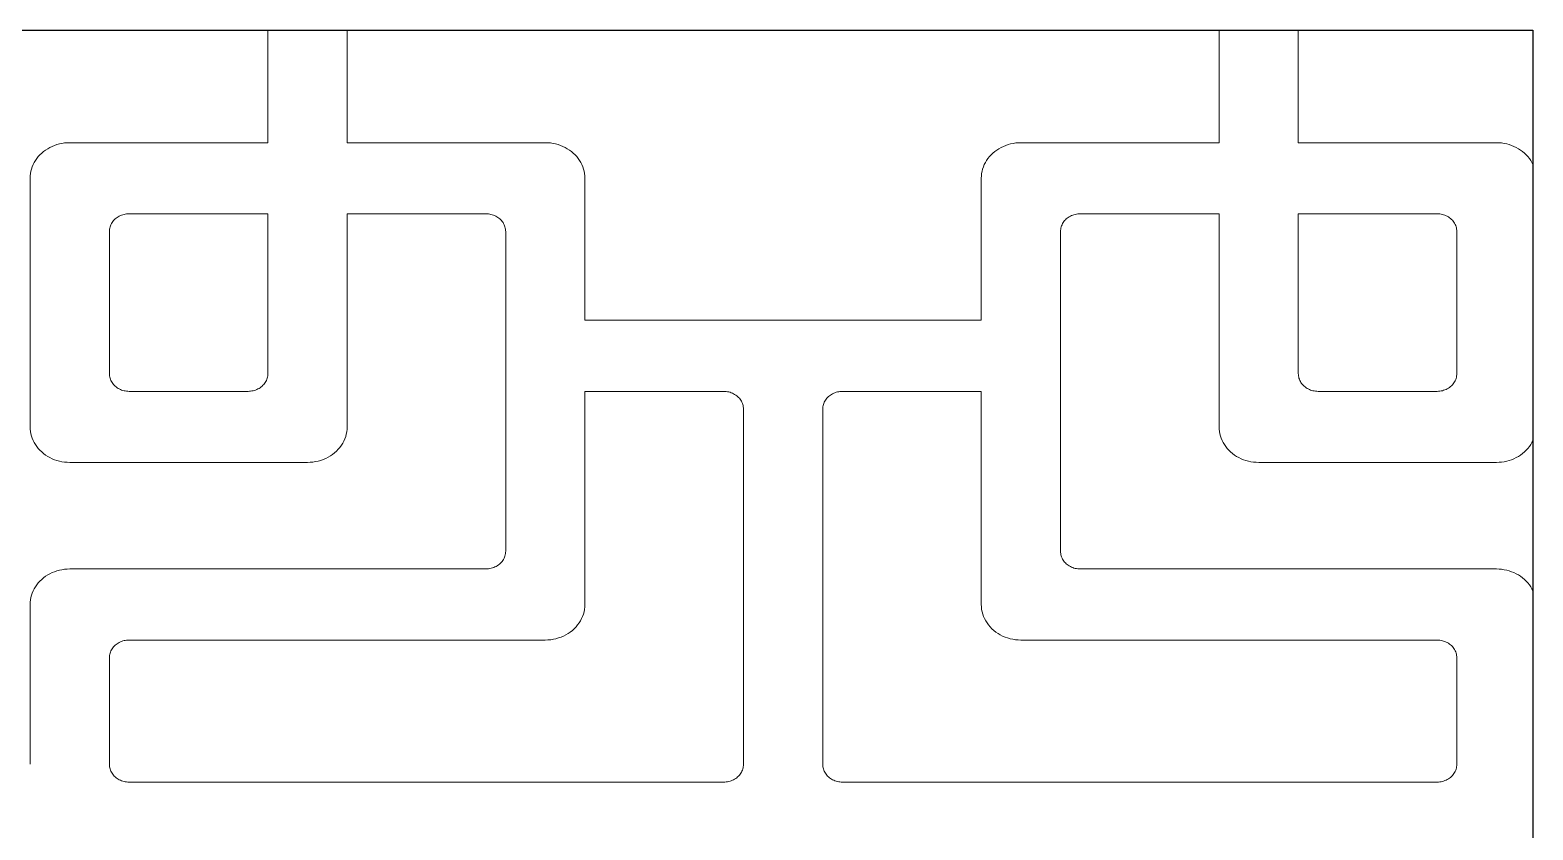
# Model space of a CAD drawing. Extents: x 1188826 to 1909461, y 608442 to 1651179.
# Drawn here: x 1691507.2 to 1691992.5, y 1034705.4 to 1034963.4 of the extents above; entities that cross this region are included whole.
import ezdxf

# ---------------------------------------------------------------- set-up
doc = ezdxf.new("R2010")
doc.units = 0
doc.header["$LTSCALE"] = 1000
doc.header["$MEASUREMENT"] = 0
doc.layers.add('煤化工粉煤灰', color=7, linetype='Continuous', lineweight=0)
doc.layers.add('立面线', color=40, linetype='Continuous')

msp = doc.modelspace()

# ---------------------------------------------------------------- linework, layer by layer
at = {"layer": '煤化工粉煤灰', "color": 34}
for p, q in [((1691584.02, 1034927.1), (1691584.02, 1034963.44)), ((1691609.61, 1034927.1), (1691609.61, 1034963.44)), ((1691891.11, 1034927.1), (1691891.11, 1034963.44)), ((1691916.7, 1034927.1), (1691916.7, 1034963.44)), ((1691510.43, 1034923.2), (1691509.9, 1034922.62)), ((1691511, 1034923.75), (1691510.43, 1034923.2)), ((1691511.61, 1034924.26), (1691511, 1034923.75)), ((1691512.26, 1034924.74), (1691511.61, 1034924.26)), ((1691512.94, 1034925.17), (1691512.26, 1034924.74)), ((1691513.65, 1034925.57), (1691512.94, 1034925.17)), ((1691514.39, 1034925.92), (1691513.65, 1034925.57)), ((1691515.15, 1034926.23), (1691514.39, 1034925.92)), ((1691515.93, 1034926.5), (1691515.15, 1034926.23)), ((1691516.74, 1034926.71), (1691515.93, 1034926.5)), ((1691517.55, 1034926.88), (1691516.74, 1034926.71)), ((1691518.38, 1034927.01), (1691517.55, 1034926.88)), ((1691519.21, 1034927.08), (1691518.38, 1034927.01)), ((1691520.05, 1034927.1), (1691519.21, 1034927.08)), ((1691584.02, 1034927.1), (1691520.05, 1034927.1)), ((1691673.59, 1034927.1), (1691609.61, 1034927.1)), ((1691674.43, 1034927.08), (1691673.59, 1034927.1)), ((1691675.26, 1034927.01), (1691674.43, 1034927.08)), ((1691676.09, 1034926.88), (1691675.26, 1034927.01)), ((1691676.9, 1034926.71), (1691676.09, 1034926.88)), ((1691677.7, 1034926.5), (1691676.9, 1034926.71)), ((1691678.49, 1034926.23), (1691677.7, 1034926.5)), ((1691679.25, 1034925.92), (1691678.49, 1034926.23)), ((1691679.99, 1034925.57), (1691679.25, 1034925.92)), ((1691680.7, 1034925.17), (1691679.99, 1034925.57)), ((1691681.38, 1034924.74), (1691680.7, 1034925.17)), ((1691682.03, 1034924.26), (1691681.38, 1034924.74)), ((1691682.64, 1034923.75), (1691682.03, 1034924.26)), ((1691683.21, 1034923.2), (1691682.64, 1034923.75)), ((1691683.74, 1034922.62), (1691683.21, 1034923.2)), ((1691817.51, 1034923.2), (1691816.98, 1034922.62)), ((1691818.09, 1034923.75), (1691817.51, 1034923.2)), ((1691818.7, 1034924.26), (1691818.09, 1034923.75)), ((1691819.35, 1034924.74), (1691818.7, 1034924.26)), ((1691820.03, 1034925.17), (1691819.35, 1034924.74)), ((1691820.74, 1034925.57), (1691820.03, 1034925.17)), ((1691821.48, 1034925.92), (1691820.74, 1034925.57)), ((1691822.24, 1034926.23), (1691821.48, 1034925.92)), ((1691823.02, 1034926.5), (1691822.24, 1034926.23)), ((1691823.82, 1034926.71), (1691823.02, 1034926.5)), ((1691824.64, 1034926.88), (1691823.82, 1034926.71)), ((1691825.46, 1034927.01), (1691824.64, 1034926.88)), ((1691826.3, 1034927.08), (1691825.46, 1034927.01)), ((1691827.14, 1034927.1), (1691826.3, 1034927.08)), ((1691891.11, 1034927.1), (1691827.14, 1034927.1)), ((1691980.68, 1034927.1), (1691916.7, 1034927.1)), ((1691981.52, 1034927.08), (1691980.68, 1034927.1)), ((1691982.35, 1034927.01), (1691981.52, 1034927.08)), ((1691983.18, 1034926.88), (1691982.35, 1034927.01)), ((1691983.99, 1034926.71), (1691983.18, 1034926.88)), ((1691984.79, 1034926.5), (1691983.99, 1034926.71)), ((1691985.58, 1034926.23), (1691984.79, 1034926.5)), ((1691986.34, 1034925.92), (1691985.58, 1034926.23)), ((1691987.08, 1034925.57), (1691986.34, 1034925.92)), ((1691987.79, 1034925.17), (1691987.08, 1034925.57)), ((1691988.47, 1034924.74), (1691987.79, 1034925.17)), ((1691989.12, 1034924.26), (1691988.47, 1034924.74)), ((1691989.73, 1034923.75), (1691989.12, 1034924.26)), ((1691990.3, 1034923.2), (1691989.73, 1034923.75)), ((1691990.83, 1034922.62), (1691990.3, 1034923.2)), ((1691507.69, 1034918.61), (1691507.5, 1034917.88)), ((1691507.93, 1034919.33), (1691507.69, 1034918.61)), ((1691508.23, 1034920.03), (1691507.93, 1034919.33)), ((1691508.57, 1034920.71), (1691508.23, 1034920.03)), ((1691508.97, 1034921.37), (1691508.57, 1034920.71)), ((1691509.41, 1034922.01), (1691508.97, 1034921.37)), ((1691509.9, 1034922.62), (1691509.41, 1034922.01)), ((1691684.23, 1034922.01), (1691683.74, 1034922.62)), ((1691684.67, 1034921.37), (1691684.23, 1034922.01)), ((1691685.07, 1034920.71), (1691684.67, 1034921.37)), ((1691685.41, 1034920.03), (1691685.07, 1034920.71)), ((1691685.71, 1034919.33), (1691685.41, 1034920.03)), ((1691685.95, 1034918.61), (1691685.71, 1034919.33)), ((1691686.14, 1034917.88), (1691685.95, 1034918.61)), ((1691814.78, 1034918.61), (1691814.59, 1034917.88)), ((1691815.02, 1034919.33), (1691814.78, 1034918.61)), ((1691815.31, 1034920.03), (1691815.02, 1034919.33)), ((1691815.66, 1034920.71), (1691815.31, 1034920.03)), ((1691816.05, 1034921.37), (1691815.66, 1034920.71)), ((1691816.5, 1034922.01), (1691816.05, 1034921.37)), ((1691816.98, 1034922.62), (1691816.5, 1034922.01)), ((1691991.32, 1034922.01), (1691990.83, 1034922.62)), ((1691991.76, 1034921.37), (1691991.32, 1034922.01)), ((1691992.15, 1034920.71), (1691991.76, 1034921.37)), ((1691992.46, 1034920.11), (1691992.15, 1034920.71)), ((1691507.28, 1034916.39), (1691507.25, 1034915.64)), ((1691507.25, 1034915.64), (1691507.25, 1034835.4)), ((1691507.36, 1034917.14), (1691507.28, 1034916.39)), ((1691507.5, 1034917.88), (1691507.36, 1034917.14)), ((1691686.28, 1034917.14), (1691686.14, 1034917.88)), ((1691686.36, 1034916.39), (1691686.28, 1034917.14)), ((1691686.39, 1034915.64), (1691686.36, 1034916.39)), ((1691686.39, 1034869.79), (1691686.39, 1034915.64)), ((1691814.37, 1034916.39), (1691814.34, 1034915.64)), ((1691814.34, 1034915.64), (1691814.34, 1034869.79)), ((1691814.45, 1034917.14), (1691814.37, 1034916.39)), ((1691814.59, 1034917.88), (1691814.45, 1034917.14)), ((1691536.79, 1034903.74), (1691536.41, 1034903.59)), ((1691537.18, 1034903.87), (1691536.79, 1034903.74)), ((1691537.58, 1034903.98), (1691537.18, 1034903.87)), ((1691537.99, 1034904.07), (1691537.58, 1034903.98)), ((1691538.4, 1034904.13), (1691537.99, 1034904.07)), ((1691538.82, 1034904.17), (1691538.4, 1034904.13)), ((1691539.24, 1034904.18), (1691538.82, 1034904.17)), ((1691584.02, 1034904.18), (1691539.24, 1034904.18)), ((1691584.02, 1034852.6), (1691584.02, 1034904.18)), ((1691609.61, 1034904.18), (1691654.4, 1034904.18)), ((1691609.61, 1034835.4), (1691609.61, 1034904.18)), ((1691654.4, 1034904.18), (1691654.82, 1034904.17)), ((1691654.82, 1034904.17), (1691655.23, 1034904.13)), ((1691655.23, 1034904.13), (1691655.65, 1034904.07)), ((1691655.65, 1034904.07), (1691656.05, 1034903.98)), ((1691656.05, 1034903.98), (1691656.45, 1034903.87)), ((1691656.45, 1034903.87), (1691656.85, 1034903.74)), ((1691656.85, 1034903.74), (1691657.23, 1034903.59)), ((1691843.5, 1034903.59), (1691843.88, 1034903.74)), ((1691843.88, 1034903.74), (1691844.27, 1034903.87)), ((1691844.27, 1034903.87), (1691844.67, 1034903.98)), ((1691844.67, 1034903.98), (1691845.08, 1034904.07)), ((1691845.08, 1034904.07), (1691845.49, 1034904.13)), ((1691845.49, 1034904.13), (1691845.91, 1034904.17)), ((1691845.91, 1034904.17), (1691846.33, 1034904.18)), ((1691846.33, 1034904.18), (1691891.11, 1034904.18)), ((1691891.11, 1034904.18), (1691891.11, 1034835.4)), ((1691916.7, 1034904.18), (1691961.49, 1034904.18)), ((1691916.7, 1034852.6), (1691916.7, 1034904.18)), ((1691961.49, 1034904.18), (1691961.92, 1034904.17)), ((1691961.92, 1034904.17), (1691962.36, 1034904.13)), ((1691962.36, 1034904.13), (1691962.79, 1034904.06)), ((1691962.79, 1034904.06), (1691963.21, 1034903.97)), ((1691963.21, 1034903.97), (1691963.63, 1034903.85)), ((1691963.63, 1034903.85), (1691964.03, 1034903.7)), ((1691964.03, 1034903.7), (1691964.43, 1034903.54)), ((1691532.86, 1034898.82), (1691532.84, 1034898.45)), ((1691532.9, 1034899.2), (1691532.86, 1034898.82)), ((1691532.97, 1034899.57), (1691532.9, 1034899.2)), ((1691533.06, 1034899.93), (1691532.97, 1034899.57)), ((1691533.18, 1034900.29), (1691533.06, 1034899.93)), ((1691533.33, 1034900.64), (1691533.18, 1034900.29)), ((1691533.5, 1034900.98), (1691533.33, 1034900.64)), ((1691533.7, 1034901.31), (1691533.5, 1034900.98)), ((1691533.92, 1034901.63), (1691533.7, 1034901.31)), ((1691534.16, 1034901.94), (1691533.92, 1034901.63)), ((1691534.43, 1034902.23), (1691534.16, 1034901.94)), ((1691534.72, 1034902.5), (1691534.43, 1034902.23)), ((1691535.02, 1034902.76), (1691534.72, 1034902.5)), ((1691535.35, 1034902.99), (1691535.02, 1034902.76)), ((1691535.69, 1034903.21), (1691535.35, 1034902.99)), ((1691536.04, 1034903.41), (1691535.69, 1034903.21)), ((1691536.41, 1034903.59), (1691536.04, 1034903.41)), ((1691657.23, 1034903.59), (1691657.6, 1034903.41)), ((1691657.6, 1034903.41), (1691657.95, 1034903.21)), ((1691657.95, 1034903.21), (1691658.29, 1034902.99)), ((1691658.29, 1034902.99), (1691658.62, 1034902.76)), ((1691658.62, 1034902.76), (1691658.92, 1034902.5)), ((1691658.92, 1034902.5), (1691659.21, 1034902.23)), ((1691659.21, 1034902.23), (1691659.47, 1034901.94)), ((1691659.47, 1034901.94), (1691659.72, 1034901.63)), ((1691659.72, 1034901.63), (1691659.94, 1034901.31)), ((1691659.94, 1034901.31), (1691660.14, 1034900.98)), ((1691660.14, 1034900.98), (1691660.31, 1034900.64)), ((1691660.31, 1034900.64), (1691660.46, 1034900.29)), ((1691660.46, 1034900.29), (1691660.58, 1034899.93)), ((1691660.58, 1034899.93), (1691660.67, 1034899.57)), ((1691660.67, 1034899.57), (1691660.74, 1034899.2)), ((1691660.74, 1034899.2), (1691660.78, 1034898.82)), ((1691660.78, 1034898.82), (1691660.8, 1034898.45)), ((1691839.93, 1034898.45), (1691839.94, 1034898.82)), ((1691839.94, 1034898.82), (1691839.99, 1034899.2)), ((1691839.99, 1034899.2), (1691840.05, 1034899.57)), ((1691840.05, 1034899.57), (1691840.15, 1034899.93)), ((1691840.15, 1034899.93), (1691840.27, 1034900.29)), ((1691840.27, 1034900.29), (1691840.42, 1034900.64)), ((1691840.42, 1034900.64), (1691840.59, 1034900.98)), ((1691840.59, 1034900.98), (1691840.79, 1034901.31)), ((1691840.79, 1034901.31), (1691841.01, 1034901.63)), ((1691841.01, 1034901.63), (1691841.25, 1034901.94)), ((1691841.25, 1034901.94), (1691841.52, 1034902.23)), ((1691841.52, 1034902.23), (1691841.8, 1034902.5)), ((1691841.8, 1034902.5), (1691842.11, 1034902.76)), ((1691842.11, 1034902.76), (1691842.43, 1034902.99)), ((1691842.43, 1034902.99), (1691842.77, 1034903.21)), ((1691842.77, 1034903.21), (1691843.13, 1034903.41)), ((1691843.13, 1034903.41), (1691843.5, 1034903.59)), ((1691964.43, 1034903.54), (1691964.81, 1034903.34)), ((1691964.81, 1034903.34), (1691965.18, 1034903.13)), ((1691965.18, 1034903.13), (1691965.52, 1034902.89)), ((1691965.52, 1034902.89), (1691965.85, 1034902.64)), ((1691965.85, 1034902.64), (1691966.16, 1034902.36)), ((1691966.16, 1034902.36), (1691966.45, 1034902.06)), ((1691966.45, 1034902.06), (1691966.71, 1034901.75)), ((1691966.71, 1034901.75), (1691966.95, 1034901.43)), ((1691966.95, 1034901.43), (1691967.17, 1034901.08)), ((1691967.17, 1034901.08), (1691967.35, 1034900.73)), ((1691967.35, 1034900.73), (1691967.51, 1034900.37)), ((1691967.51, 1034900.37), (1691967.65, 1034899.99)), ((1691967.65, 1034899.99), (1691967.75, 1034899.61)), ((1691967.75, 1034899.61), (1691967.82, 1034899.23)), ((1691967.82, 1034899.23), (1691967.87, 1034898.84)), ((1691967.87, 1034898.84), (1691967.88, 1034898.45)), ((1691532.84, 1034898.45), (1691532.84, 1034852.6)), ((1691660.8, 1034898.45), (1691660.8, 1034795.29)), ((1691839.93, 1034795.29), (1691839.93, 1034898.45)), ((1691967.88, 1034898.45), (1691967.88, 1034852.6)), ((1691686.39, 1034869.79), (1691814.34, 1034869.79)), ((1691532.84, 1034852.6), (1691532.86, 1034852.22)), ((1691532.86, 1034852.22), (1691532.9, 1034851.85)), ((1691532.9, 1034851.85), (1691532.97, 1034851.48)), ((1691532.97, 1034851.48), (1691533.06, 1034851.11)), ((1691533.06, 1034851.11), (1691533.18, 1034850.76)), ((1691533.18, 1034850.76), (1691533.33, 1034850.4)), ((1691533.33, 1034850.4), (1691533.5, 1034850.06)), ((1691583.36, 1034850.06), (1691583.54, 1034850.4)), ((1691583.54, 1034850.4), (1691583.68, 1034850.76)), ((1691583.68, 1034850.76), (1691583.81, 1034851.11)), ((1691583.81, 1034851.11), (1691583.9, 1034851.48)), ((1691583.9, 1034851.48), (1691583.97, 1034851.85)), ((1691583.97, 1034851.85), (1691584.01, 1034852.22)), ((1691584.01, 1034852.22), (1691584.02, 1034852.6)), ((1691916.72, 1034852.22), (1691916.7, 1034852.6)), ((1691916.76, 1034851.85), (1691916.72, 1034852.22)), ((1691916.83, 1034851.48), (1691916.76, 1034851.85)), ((1691916.92, 1034851.11), (1691916.83, 1034851.48)), ((1691917.04, 1034850.76), (1691916.92, 1034851.11)), ((1691917.19, 1034850.4), (1691917.04, 1034850.76)), ((1691917.36, 1034850.06), (1691917.19, 1034850.4)), ((1691967.35, 1034850.31), (1691967.17, 1034849.96)), ((1691967.51, 1034850.68), (1691967.35, 1034850.31)), ((1691967.65, 1034851.05), (1691967.51, 1034850.68)), ((1691967.75, 1034851.43), (1691967.65, 1034851.05)), ((1691967.82, 1034851.82), (1691967.75, 1034851.43)), ((1691967.87, 1034852.21), (1691967.82, 1034851.82)), ((1691967.88, 1034852.6), (1691967.87, 1034852.21)), ((1691533.5, 1034850.06), (1691533.7, 1034849.73)), ((1691533.7, 1034849.73), (1691533.92, 1034849.41)), ((1691533.92, 1034849.41), (1691534.16, 1034849.11)), ((1691534.16, 1034849.11), (1691534.43, 1034848.82)), ((1691534.43, 1034848.82), (1691534.72, 1034848.55)), ((1691534.72, 1034848.55), (1691535.02, 1034848.29)), ((1691535.02, 1034848.29), (1691535.35, 1034848.05)), ((1691535.35, 1034848.05), (1691535.69, 1034847.83)), ((1691535.69, 1034847.83), (1691536.04, 1034847.63)), ((1691536.04, 1034847.63), (1691536.41, 1034847.46)), ((1691536.41, 1034847.46), (1691536.79, 1034847.3)), ((1691536.79, 1034847.3), (1691537.18, 1034847.17)), ((1691537.18, 1034847.17), (1691537.58, 1034847.06)), ((1691537.58, 1034847.06), (1691537.99, 1034846.98)), ((1691537.99, 1034846.98), (1691538.4, 1034846.92)), ((1691538.4, 1034846.92), (1691538.82, 1034846.88)), ((1691538.82, 1034846.88), (1691539.24, 1034846.87)), ((1691539.24, 1034846.87), (1691577.63, 1034846.87)), ((1691577.63, 1034846.87), (1691578.04, 1034846.88)), ((1691578.04, 1034846.88), (1691578.46, 1034846.92)), ((1691578.46, 1034846.92), (1691578.87, 1034846.98)), ((1691578.87, 1034846.98), (1691579.28, 1034847.06)), ((1691579.28, 1034847.06), (1691579.68, 1034847.17)), ((1691579.68, 1034847.17), (1691580.07, 1034847.3)), ((1691580.07, 1034847.3), (1691580.46, 1034847.46)), ((1691580.46, 1034847.46), (1691580.82, 1034847.63)), ((1691580.82, 1034847.63), (1691581.18, 1034847.83)), ((1691581.18, 1034847.83), (1691581.52, 1034848.05)), ((1691581.52, 1034848.05), (1691581.84, 1034848.29)), ((1691581.84, 1034848.29), (1691582.15, 1034848.55)), ((1691582.15, 1034848.55), (1691582.44, 1034848.82)), ((1691582.44, 1034848.82), (1691582.7, 1034849.11)), ((1691582.7, 1034849.11), (1691582.95, 1034849.41)), ((1691582.95, 1034849.41), (1691583.17, 1034849.73)), ((1691583.17, 1034849.73), (1691583.36, 1034850.06)), ((1691686.39, 1034846.87), (1691731.17, 1034846.87)), ((1691686.39, 1034778.09), (1691686.39, 1034846.87)), ((1691731.17, 1034846.87), (1691731.59, 1034846.85)), ((1691731.59, 1034846.85), (1691732.01, 1034846.82)), ((1691732.01, 1034846.82), (1691732.42, 1034846.76)), ((1691732.42, 1034846.76), (1691732.83, 1034846.67)), ((1691732.83, 1034846.67), (1691733.23, 1034846.56)), ((1691733.23, 1034846.56), (1691733.62, 1034846.43)), ((1691733.62, 1034846.43), (1691734, 1034846.28)), ((1691734, 1034846.28), (1691734.37, 1034846.1)), ((1691734.37, 1034846.1), (1691734.72, 1034845.9)), ((1691734.72, 1034845.9), (1691735.06, 1034845.68)), ((1691735.06, 1034845.68), (1691735.39, 1034845.44)), ((1691735.39, 1034845.44), (1691735.69, 1034845.19)), ((1691765.03, 1034845.19), (1691765.34, 1034845.44)), ((1691765.34, 1034845.44), (1691765.66, 1034845.68)), ((1691765.66, 1034845.68), (1691766, 1034845.9)), ((1691766, 1034845.9), (1691766.36, 1034846.1)), ((1691766.36, 1034846.1), (1691766.73, 1034846.28)), ((1691766.73, 1034846.28), (1691767.11, 1034846.43)), ((1691767.11, 1034846.43), (1691767.5, 1034846.56)), ((1691767.5, 1034846.56), (1691767.9, 1034846.67)), ((1691767.9, 1034846.67), (1691768.31, 1034846.76)), ((1691768.31, 1034846.76), (1691768.72, 1034846.82)), ((1691768.72, 1034846.82), (1691769.14, 1034846.85)), ((1691769.14, 1034846.85), (1691769.56, 1034846.87)), ((1691769.56, 1034846.87), (1691814.34, 1034846.87)), ((1691814.34, 1034846.87), (1691814.34, 1034778.09)), ((1691917.56, 1034849.73), (1691917.36, 1034850.06)), ((1691917.78, 1034849.41), (1691917.56, 1034849.73)), ((1691918.02, 1034849.11), (1691917.78, 1034849.41)), ((1691918.29, 1034848.82), (1691918.02, 1034849.11)), ((1691918.58, 1034848.55), (1691918.29, 1034848.82)), ((1691918.88, 1034848.29), (1691918.58, 1034848.55)), ((1691919.21, 1034848.05), (1691918.88, 1034848.29)), ((1691919.55, 1034847.83), (1691919.21, 1034848.05)), ((1691919.9, 1034847.63), (1691919.55, 1034847.83)), ((1691920.27, 1034847.46), (1691919.9, 1034847.63)), ((1691920.65, 1034847.3), (1691920.27, 1034847.46)), ((1691921.04, 1034847.17), (1691920.65, 1034847.3)), ((1691921.44, 1034847.06), (1691921.04, 1034847.17)), ((1691921.85, 1034846.98), (1691921.44, 1034847.06)), ((1691922.27, 1034846.92), (1691921.85, 1034846.98)), ((1691922.68, 1034846.88), (1691922.27, 1034846.92)), ((1691923.1, 1034846.87), (1691922.68, 1034846.88)), ((1691961.49, 1034846.87), (1691923.1, 1034846.87)), ((1691961.92, 1034846.88), (1691961.49, 1034846.87)), ((1691962.36, 1034846.92), (1691961.92, 1034846.88)), ((1691962.79, 1034846.99), (1691962.36, 1034846.92)), ((1691963.21, 1034847.08), (1691962.79, 1034846.99)), ((1691963.63, 1034847.2), (1691963.21, 1034847.08)), ((1691964.03, 1034847.34), (1691963.63, 1034847.2)), ((1691964.43, 1034847.51), (1691964.03, 1034847.34)), ((1691964.81, 1034847.7), (1691964.43, 1034847.51)), ((1691965.18, 1034847.92), (1691964.81, 1034847.7)), ((1691965.52, 1034848.15), (1691965.18, 1034847.92)), ((1691965.85, 1034848.41), (1691965.52, 1034848.15)), ((1691966.16, 1034848.69), (1691965.85, 1034848.41)), ((1691966.45, 1034848.98), (1691966.16, 1034848.69)), ((1691966.71, 1034849.29), (1691966.45, 1034848.98)), ((1691966.95, 1034849.62), (1691966.71, 1034849.29)), ((1691967.17, 1034849.96), (1691966.95, 1034849.62)), ((1691735.69, 1034845.19), (1691735.98, 1034844.91)), ((1691735.98, 1034844.91), (1691736.25, 1034844.62)), ((1691736.25, 1034844.62), (1691736.49, 1034844.32)), ((1691736.49, 1034844.32), (1691736.71, 1034844)), ((1691736.71, 1034844), (1691736.91, 1034843.67)), ((1691736.91, 1034843.67), (1691737.08, 1034843.33)), ((1691737.08, 1034843.33), (1691737.23, 1034842.98)), ((1691737.23, 1034842.98), (1691737.35, 1034842.62)), ((1691737.35, 1034842.62), (1691737.44, 1034842.25)), ((1691737.44, 1034842.25), (1691737.51, 1034841.88)), ((1691737.51, 1034841.88), (1691737.55, 1034841.51)), ((1691737.55, 1034841.51), (1691737.57, 1034841.14)), ((1691737.57, 1034841.14), (1691737.57, 1034726.51)), ((1691763.16, 1034841.14), (1691763.17, 1034841.51)), ((1691763.16, 1034726.51), (1691763.16, 1034841.14)), ((1691763.17, 1034841.51), (1691763.21, 1034841.88)), ((1691763.21, 1034841.88), (1691763.28, 1034842.25)), ((1691763.28, 1034842.25), (1691763.38, 1034842.62)), ((1691763.38, 1034842.62), (1691763.5, 1034842.98)), ((1691763.5, 1034842.98), (1691763.65, 1034843.33)), ((1691763.65, 1034843.33), (1691763.82, 1034843.67)), ((1691763.82, 1034843.67), (1691764.02, 1034844)), ((1691764.02, 1034844), (1691764.24, 1034844.32)), ((1691764.24, 1034844.32), (1691764.48, 1034844.62)), ((1691764.48, 1034844.62), (1691764.75, 1034844.91)), ((1691764.75, 1034844.91), (1691765.03, 1034845.19)), ((1691507.25, 1034835.4), (1691507.28, 1034834.65)), ((1691507.28, 1034834.65), (1691507.36, 1034833.91)), ((1691507.36, 1034833.91), (1691507.5, 1034833.17)), ((1691507.5, 1034833.17), (1691507.69, 1034832.44)), ((1691507.69, 1034832.44), (1691507.93, 1034831.72)), ((1691507.93, 1034831.72), (1691508.23, 1034831.02)), ((1691508.23, 1034831.02), (1691508.57, 1034830.33)), ((1691608.18, 1034830.13), (1691608.55, 1034830.84)), ((1691608.55, 1034830.84), (1691608.88, 1034831.57)), ((1691608.88, 1034831.57), (1691609.14, 1034832.31)), ((1691609.14, 1034832.31), (1691609.35, 1034833.07)), ((1691609.35, 1034833.07), (1691609.5, 1034833.84)), ((1691609.5, 1034833.84), (1691609.58, 1034834.62)), ((1691609.58, 1034834.62), (1691609.61, 1034835.4)), ((1691891.11, 1034835.4), (1691891.14, 1034834.65)), ((1691891.14, 1034834.65), (1691891.22, 1034833.91)), ((1691891.22, 1034833.91), (1691891.36, 1034833.17)), ((1691891.36, 1034833.17), (1691891.55, 1034832.44)), ((1691891.55, 1034832.44), (1691891.79, 1034831.72)), ((1691891.79, 1034831.72), (1691892.09, 1034831.02)), ((1691892.09, 1034831.02), (1691892.43, 1034830.33)), ((1691992.15, 1034830.33), (1691992.46, 1034830.93)), ((1691508.57, 1034830.33), (1691508.97, 1034829.67)), ((1691508.97, 1034829.67), (1691509.41, 1034829.04)), ((1691509.41, 1034829.04), (1691509.9, 1034828.43)), ((1691509.9, 1034828.43), (1691510.43, 1034827.85)), ((1691510.43, 1034827.85), (1691511, 1034827.3)), ((1691511, 1034827.3), (1691511.61, 1034826.79)), ((1691511.61, 1034826.79), (1691512.26, 1034826.31)), ((1691512.26, 1034826.31), (1691512.94, 1034825.87)), ((1691603.47, 1034825.61), (1691604.2, 1034826.04)), ((1691604.2, 1034826.04), (1691604.89, 1034826.51)), ((1691604.89, 1034826.51), (1691605.55, 1034827.03)), ((1691605.55, 1034827.03), (1691606.17, 1034827.58)), ((1691606.17, 1034827.58), (1691606.74, 1034828.17)), ((1691606.74, 1034828.17), (1691607.27, 1034828.79)), ((1691607.27, 1034828.79), (1691607.75, 1034829.45)), ((1691607.75, 1034829.45), (1691608.18, 1034830.13)), ((1691892.43, 1034830.33), (1691892.83, 1034829.67)), ((1691892.83, 1034829.67), (1691893.27, 1034829.04)), ((1691893.27, 1034829.04), (1691893.76, 1034828.43)), ((1691893.76, 1034828.43), (1691894.29, 1034827.85)), ((1691894.29, 1034827.85), (1691894.86, 1034827.3)), ((1691894.86, 1034827.3), (1691895.47, 1034826.79)), ((1691895.47, 1034826.79), (1691896.12, 1034826.31)), ((1691896.12, 1034826.31), (1691896.8, 1034825.87)), ((1691987.79, 1034825.87), (1691988.47, 1034826.31)), ((1691988.47, 1034826.31), (1691989.12, 1034826.79)), ((1691989.12, 1034826.79), (1691989.73, 1034827.3)), ((1691989.73, 1034827.3), (1691990.3, 1034827.85)), ((1691990.3, 1034827.85), (1691990.83, 1034828.43)), ((1691990.83, 1034828.43), (1691991.32, 1034829.04)), ((1691991.32, 1034829.04), (1691991.76, 1034829.67)), ((1691991.76, 1034829.67), (1691992.15, 1034830.33)), ((1691512.94, 1034825.87), (1691513.65, 1034825.48)), ((1691513.65, 1034825.48), (1691514.39, 1034825.12)), ((1691514.39, 1034825.12), (1691515.15, 1034824.81)), ((1691515.15, 1034824.81), (1691515.93, 1034824.55)), ((1691515.93, 1034824.55), (1691516.74, 1034824.33)), ((1691516.74, 1034824.33), (1691517.55, 1034824.16)), ((1691517.55, 1034824.16), (1691518.38, 1034824.04)), ((1691518.38, 1034824.04), (1691519.21, 1034823.97)), ((1691519.21, 1034823.97), (1691520.05, 1034823.94)), ((1691520.05, 1034823.94), (1691596.82, 1034823.94)), ((1691596.82, 1034823.94), (1691597.69, 1034823.97)), ((1691597.69, 1034823.97), (1691598.56, 1034824.05)), ((1691598.56, 1034824.05), (1691599.42, 1034824.18)), ((1691599.42, 1034824.18), (1691600.27, 1034824.37)), ((1691600.27, 1034824.37), (1691601.1, 1034824.6)), ((1691601.1, 1034824.6), (1691601.92, 1034824.89)), ((1691601.92, 1034824.89), (1691602.71, 1034825.23)), ((1691602.71, 1034825.23), (1691603.47, 1034825.61)), ((1691896.8, 1034825.87), (1691897.51, 1034825.48)), ((1691897.51, 1034825.48), (1691898.25, 1034825.12)), ((1691898.25, 1034825.12), (1691899.01, 1034824.81)), ((1691899.01, 1034824.81), (1691899.79, 1034824.55)), ((1691899.79, 1034824.55), (1691900.6, 1034824.33)), ((1691900.6, 1034824.33), (1691901.41, 1034824.16)), ((1691901.41, 1034824.16), (1691902.24, 1034824.04)), ((1691902.24, 1034824.04), (1691903.07, 1034823.97)), ((1691903.07, 1034823.97), (1691903.91, 1034823.94)), ((1691903.91, 1034823.94), (1691980.68, 1034823.94)), ((1691980.68, 1034823.94), (1691981.52, 1034823.97)), ((1691981.52, 1034823.97), (1691982.35, 1034824.04)), ((1691982.35, 1034824.04), (1691983.18, 1034824.16)), ((1691983.18, 1034824.16), (1691983.99, 1034824.33)), ((1691983.99, 1034824.33), (1691984.79, 1034824.55)), ((1691984.79, 1034824.55), (1691985.58, 1034824.81)), ((1691985.58, 1034824.81), (1691986.34, 1034825.12)), ((1691986.34, 1034825.12), (1691987.08, 1034825.48)), ((1691987.08, 1034825.48), (1691987.79, 1034825.87)), ((1691659.86, 1034792.31), (1691659.62, 1034791.98)), ((1691660.08, 1034792.65), (1691659.86, 1034792.31)), ((1691660.27, 1034793), (1691660.08, 1034792.65)), ((1691660.43, 1034793.37), (1691660.27, 1034793)), ((1691660.56, 1034793.74), (1691660.43, 1034793.37)), ((1691660.66, 1034794.12), (1691660.56, 1034793.74)), ((1691660.74, 1034794.51), (1691660.66, 1034794.12)), ((1691660.78, 1034794.89), (1691660.74, 1034794.51)), ((1691660.8, 1034795.29), (1691660.78, 1034794.89)), ((1691839.94, 1034794.91), (1691839.93, 1034795.29)), ((1691839.99, 1034794.54), (1691839.94, 1034794.91)), ((1691840.05, 1034794.17), (1691839.99, 1034794.54)), ((1691840.15, 1034793.8), (1691840.05, 1034794.17)), ((1691840.27, 1034793.44), (1691840.15, 1034793.8)), ((1691840.42, 1034793.09), (1691840.27, 1034793.44)), ((1691840.59, 1034792.75), (1691840.42, 1034793.09)), ((1691840.79, 1034792.42), (1691840.59, 1034792.75)), ((1691841.01, 1034792.1), (1691840.79, 1034792.42)), ((1691841.25, 1034791.8), (1691841.01, 1034792.1)), ((1691512.26, 1034787.19), (1691511.61, 1034786.71)), ((1691512.94, 1034787.62), (1691512.26, 1034787.19)), ((1691513.65, 1034788.02), (1691512.94, 1034787.62)), ((1691514.39, 1034788.37), (1691513.65, 1034788.02)), ((1691515.15, 1034788.68), (1691514.39, 1034788.37)), ((1691515.93, 1034788.95), (1691515.15, 1034788.68)), ((1691516.74, 1034789.16), (1691515.93, 1034788.95)), ((1691517.55, 1034789.33), (1691516.74, 1034789.16)), ((1691518.38, 1034789.46), (1691517.55, 1034789.33)), ((1691519.21, 1034789.53), (1691518.38, 1034789.46)), ((1691520.05, 1034789.55), (1691519.21, 1034789.53)), ((1691654.4, 1034789.55), (1691520.05, 1034789.55)), ((1691654.83, 1034789.57), (1691654.4, 1034789.55)), ((1691655.27, 1034789.61), (1691654.83, 1034789.57)), ((1691655.7, 1034789.67), (1691655.27, 1034789.61)), ((1691656.12, 1034789.77), (1691655.7, 1034789.67)), ((1691656.54, 1034789.89), (1691656.12, 1034789.77)), ((1691656.95, 1034790.03), (1691656.54, 1034789.89)), ((1691657.34, 1034790.2), (1691656.95, 1034790.03)), ((1691657.72, 1034790.39), (1691657.34, 1034790.2)), ((1691658.09, 1034790.6), (1691657.72, 1034790.39)), ((1691658.44, 1034790.84), (1691658.09, 1034790.6)), ((1691658.76, 1034791.1), (1691658.44, 1034790.84)), ((1691659.07, 1034791.37), (1691658.76, 1034791.1)), ((1691659.36, 1034791.67), (1691659.07, 1034791.37)), ((1691659.62, 1034791.98), (1691659.36, 1034791.67)), ((1691841.52, 1034791.51), (1691841.25, 1034791.8)), ((1691841.8, 1034791.23), (1691841.52, 1034791.51)), ((1691842.11, 1034790.98), (1691841.8, 1034791.23)), ((1691842.43, 1034790.74), (1691842.11, 1034790.98)), ((1691842.77, 1034790.52), (1691842.43, 1034790.74)), ((1691843.13, 1034790.32), (1691842.77, 1034790.52)), ((1691843.5, 1034790.15), (1691843.13, 1034790.32)), ((1691843.88, 1034789.99), (1691843.5, 1034790.15)), ((1691844.27, 1034789.86), (1691843.88, 1034789.99)), ((1691844.67, 1034789.75), (1691844.27, 1034789.86)), ((1691845.08, 1034789.66), (1691844.67, 1034789.75)), ((1691845.49, 1034789.6), (1691845.08, 1034789.66)), ((1691845.91, 1034789.57), (1691845.49, 1034789.6)), ((1691846.33, 1034789.55), (1691845.91, 1034789.57)), ((1691980.68, 1034789.55), (1691846.33, 1034789.55)), ((1691981.52, 1034789.53), (1691980.68, 1034789.55)), ((1691982.35, 1034789.46), (1691981.52, 1034789.53)), ((1691983.18, 1034789.33), (1691982.35, 1034789.46)), ((1691983.99, 1034789.16), (1691983.18, 1034789.33)), ((1691984.79, 1034788.95), (1691983.99, 1034789.16)), ((1691985.58, 1034788.68), (1691984.79, 1034788.95)), ((1691986.34, 1034788.37), (1691985.58, 1034788.68)), ((1691987.08, 1034788.02), (1691986.34, 1034788.37)), ((1691987.79, 1034787.62), (1691987.08, 1034788.02)), ((1691988.47, 1034787.19), (1691987.79, 1034787.62)), ((1691989.12, 1034786.71), (1691988.47, 1034787.19)), ((1691508.23, 1034782.48), (1691507.93, 1034781.78)), ((1691508.57, 1034783.16), (1691508.23, 1034782.48)), ((1691508.97, 1034783.82), (1691508.57, 1034783.16)), ((1691509.41, 1034784.46), (1691508.97, 1034783.82)), ((1691509.9, 1034785.07), (1691509.41, 1034784.46)), ((1691510.43, 1034785.65), (1691509.9, 1034785.07)), ((1691511, 1034786.2), (1691510.43, 1034785.65)), ((1691511.61, 1034786.71), (1691511, 1034786.2)), ((1691989.73, 1034786.2), (1691989.12, 1034786.71)), ((1691990.3, 1034785.65), (1691989.73, 1034786.2)), ((1691990.83, 1034785.07), (1691990.3, 1034785.65)), ((1691991.32, 1034784.46), (1691990.83, 1034785.07)), ((1691991.76, 1034783.82), (1691991.32, 1034784.46)), ((1691992.15, 1034783.16), (1691991.76, 1034783.82)), ((1691992.46, 1034782.56), (1691992.15, 1034783.16)), ((1691507.28, 1034778.84), (1691507.25, 1034778.09)), ((1691507.25, 1034778.09), (1691507.25, 1034727)), ((1691507.36, 1034779.59), (1691507.28, 1034778.84)), ((1691507.5, 1034780.33), (1691507.36, 1034779.59)), ((1691507.69, 1034781.06), (1691507.5, 1034780.33)), ((1691507.93, 1034781.78), (1691507.69, 1034781.06)), ((1691686.36, 1034777.31), (1691686.39, 1034778.09)), ((1691814.34, 1034778.09), (1691814.37, 1034777.31)), ((1691684.52, 1034772.14), (1691684.95, 1034772.82)), ((1691684.95, 1034772.82), (1691685.33, 1034773.53)), ((1691685.33, 1034773.53), (1691685.65, 1034774.25)), ((1691685.65, 1034774.25), (1691685.91, 1034775)), ((1691685.91, 1034775), (1691686.12, 1034775.76)), ((1691686.12, 1034775.76), (1691686.27, 1034776.53)), ((1691686.27, 1034776.53), (1691686.36, 1034777.31)), ((1691814.37, 1034777.31), (1691814.46, 1034776.53)), ((1691814.46, 1034776.53), (1691814.61, 1034775.76)), ((1691814.61, 1034775.76), (1691814.81, 1034775)), ((1691814.81, 1034775), (1691815.08, 1034774.25)), ((1691815.08, 1034774.25), (1691815.4, 1034773.53)), ((1691815.4, 1034773.53), (1691815.77, 1034772.82)), ((1691815.77, 1034772.82), (1691816.2, 1034772.14)), ((1691678.69, 1034767.58), (1691679.48, 1034767.91)), ((1691679.48, 1034767.91), (1691680.24, 1034768.3)), ((1691680.24, 1034768.3), (1691680.97, 1034768.73)), ((1691680.97, 1034768.73), (1691681.67, 1034769.2)), ((1691681.67, 1034769.2), (1691682.32, 1034769.71)), ((1691682.32, 1034769.71), (1691682.94, 1034770.27)), ((1691682.94, 1034770.27), (1691683.52, 1034770.86)), ((1691683.52, 1034770.86), (1691684.04, 1034771.48)), ((1691684.04, 1034771.48), (1691684.52, 1034772.14)), ((1691816.2, 1034772.14), (1691816.68, 1034771.48)), ((1691816.68, 1034771.48), (1691817.21, 1034770.86)), ((1691817.21, 1034770.86), (1691817.78, 1034770.27)), ((1691817.78, 1034770.27), (1691818.4, 1034769.71)), ((1691818.4, 1034769.71), (1691819.06, 1034769.2)), ((1691819.06, 1034769.2), (1691819.76, 1034768.73)), ((1691819.76, 1034768.73), (1691820.49, 1034768.3)), ((1691820.49, 1034768.3), (1691821.25, 1034767.91)), ((1691821.25, 1034767.91), (1691822.04, 1034767.58)), ((1691533.18, 1034762.74), (1691533.33, 1034763.09)), ((1691533.33, 1034763.09), (1691533.5, 1034763.43)), ((1691533.5, 1034763.43), (1691533.7, 1034763.76)), ((1691533.7, 1034763.76), (1691533.92, 1034764.08)), ((1691533.92, 1034764.08), (1691534.16, 1034764.39)), ((1691534.16, 1034764.39), (1691534.43, 1034764.68)), ((1691534.43, 1034764.68), (1691534.72, 1034764.95)), ((1691534.72, 1034764.95), (1691535.02, 1034765.21)), ((1691535.02, 1034765.21), (1691535.35, 1034765.45)), ((1691535.35, 1034765.45), (1691535.69, 1034765.66)), ((1691535.69, 1034765.66), (1691536.04, 1034765.86)), ((1691536.04, 1034765.86), (1691536.41, 1034766.04)), ((1691536.41, 1034766.04), (1691536.79, 1034766.19)), ((1691536.79, 1034766.19), (1691537.18, 1034766.33)), ((1691537.18, 1034766.33), (1691537.58, 1034766.43)), ((1691537.58, 1034766.43), (1691537.99, 1034766.52)), ((1691537.99, 1034766.52), (1691538.4, 1034766.58)), ((1691538.4, 1034766.58), (1691538.82, 1034766.62)), ((1691538.82, 1034766.62), (1691539.24, 1034766.63)), ((1691539.24, 1034766.63), (1691673.59, 1034766.63)), ((1691673.59, 1034766.63), (1691674.46, 1034766.66)), ((1691674.46, 1034766.66), (1691675.33, 1034766.74)), ((1691675.33, 1034766.74), (1691676.19, 1034766.87)), ((1691676.19, 1034766.87), (1691677.04, 1034767.05)), ((1691677.04, 1034767.05), (1691677.88, 1034767.29)), ((1691677.88, 1034767.29), (1691678.69, 1034767.58)), ((1691822.04, 1034767.58), (1691822.85, 1034767.29)), ((1691822.85, 1034767.29), (1691823.68, 1034767.05)), ((1691823.68, 1034767.05), (1691824.53, 1034766.87)), ((1691824.53, 1034766.87), (1691825.39, 1034766.74)), ((1691825.39, 1034766.74), (1691826.26, 1034766.66)), ((1691826.26, 1034766.66), (1691827.14, 1034766.63)), ((1691827.14, 1034766.63), (1691961.49, 1034766.63)), ((1691961.49, 1034766.63), (1691961.92, 1034766.62)), ((1691961.92, 1034766.62), (1691962.36, 1034766.58)), ((1691962.36, 1034766.58), (1691962.79, 1034766.51)), ((1691962.79, 1034766.51), (1691963.21, 1034766.42)), ((1691963.21, 1034766.42), (1691963.63, 1034766.3)), ((1691963.63, 1034766.3), (1691964.03, 1034766.16)), ((1691964.03, 1034766.16), (1691964.43, 1034765.99)), ((1691964.43, 1034765.99), (1691964.81, 1034765.8)), ((1691964.81, 1034765.8), (1691965.18, 1034765.58)), ((1691965.18, 1034765.58), (1691965.52, 1034765.34)), ((1691965.52, 1034765.34), (1691965.85, 1034765.09)), ((1691965.85, 1034765.09), (1691966.16, 1034764.81)), ((1691966.16, 1034764.81), (1691966.45, 1034764.52)), ((1691966.45, 1034764.52), (1691966.71, 1034764.2)), ((1691966.71, 1034764.2), (1691966.95, 1034763.88)), ((1691966.95, 1034763.88), (1691967.17, 1034763.54)), ((1691967.17, 1034763.54), (1691967.35, 1034763.18)), ((1691967.35, 1034763.18), (1691967.51, 1034762.82)), ((1691532.84, 1034760.9), (1691532.86, 1034761.27)), ((1691532.84, 1034726.51), (1691532.84, 1034760.9)), ((1691532.86, 1034761.27), (1691532.9, 1034761.65)), ((1691532.9, 1034761.65), (1691532.97, 1034762.02)), ((1691532.97, 1034762.02), (1691533.06, 1034762.38)), ((1691533.06, 1034762.38), (1691533.18, 1034762.74)), ((1691967.51, 1034762.82), (1691967.65, 1034762.44)), ((1691967.65, 1034762.44), (1691967.75, 1034762.06)), ((1691967.75, 1034762.06), (1691967.82, 1034761.68)), ((1691967.82, 1034761.68), (1691967.87, 1034761.29)), ((1691967.87, 1034761.29), (1691967.88, 1034760.9)), ((1691967.88, 1034760.9), (1691967.88, 1034726.51)), ((1691507.25, 1034727), (1691507.24, 1034726.58)), ((1691532.86, 1034726.14), (1691532.84, 1034726.51)), ((1691532.9, 1034725.76), (1691532.86, 1034726.14)), ((1691532.97, 1034725.39), (1691532.9, 1034725.76)), ((1691533.06, 1034725.03), (1691532.97, 1034725.39)), ((1691533.18, 1034724.67), (1691533.06, 1034725.03)), ((1691533.33, 1034724.32), (1691533.18, 1034724.67)), ((1691533.5, 1034723.98), (1691533.33, 1034724.32)), ((1691737.08, 1034724.32), (1691736.91, 1034723.98)), ((1691737.23, 1034724.67), (1691737.08, 1034724.32)), ((1691737.35, 1034725.03), (1691737.23, 1034724.67)), ((1691737.44, 1034725.39), (1691737.35, 1034725.03)), ((1691737.51, 1034725.76), (1691737.44, 1034725.39)), ((1691737.55, 1034726.14), (1691737.51, 1034725.76)), ((1691737.57, 1034726.51), (1691737.55, 1034726.14)), ((1691763.17, 1034726.14), (1691763.16, 1034726.51)), ((1691763.21, 1034725.76), (1691763.17, 1034726.14)), ((1691763.28, 1034725.39), (1691763.21, 1034725.76)), ((1691763.38, 1034725.03), (1691763.28, 1034725.39)), ((1691763.5, 1034724.67), (1691763.38, 1034725.03)), ((1691763.65, 1034724.32), (1691763.5, 1034724.67)), ((1691763.82, 1034723.98), (1691763.65, 1034724.32)), ((1691967.35, 1034724.23), (1691967.17, 1034723.87)), ((1691967.51, 1034724.59), (1691967.35, 1034724.23)), ((1691967.65, 1034724.96), (1691967.51, 1034724.59)), ((1691967.75, 1034725.35), (1691967.65, 1034724.96)), ((1691967.82, 1034725.73), (1691967.75, 1034725.35)), ((1691967.87, 1034726.12), (1691967.82, 1034725.73)), ((1691967.88, 1034726.51), (1691967.87, 1034726.12)), ((1691533.7, 1034723.65), (1691533.5, 1034723.98)), ((1691533.92, 1034723.33), (1691533.7, 1034723.65)), ((1691534.16, 1034723.02), (1691533.92, 1034723.33)), ((1691534.43, 1034722.73), (1691534.16, 1034723.02)), ((1691534.72, 1034722.46), (1691534.43, 1034722.73)), ((1691535.02, 1034722.2), (1691534.72, 1034722.46)), ((1691535.35, 1034721.96), (1691535.02, 1034722.2)), ((1691535.69, 1034721.75), (1691535.35, 1034721.96)), ((1691536.04, 1034721.55), (1691535.69, 1034721.75)), ((1691536.41, 1034721.37), (1691536.04, 1034721.55)), ((1691536.79, 1034721.22), (1691536.41, 1034721.37)), ((1691537.18, 1034721.08), (1691536.79, 1034721.22)), ((1691537.58, 1034720.98), (1691537.18, 1034721.08)), ((1691537.99, 1034720.89), (1691537.58, 1034720.98)), ((1691538.4, 1034720.83), (1691537.99, 1034720.89)), ((1691538.82, 1034720.79), (1691538.4, 1034720.83)), ((1691539.24, 1034720.78), (1691538.82, 1034720.79)), ((1691539.24, 1034720.78), (1691731.17, 1034720.78)), ((1691731.59, 1034720.79), (1691731.17, 1034720.78)), ((1691732.01, 1034720.83), (1691731.59, 1034720.79)), ((1691732.42, 1034720.89), (1691732.01, 1034720.83)), ((1691732.83, 1034720.98), (1691732.42, 1034720.89)), ((1691733.23, 1034721.08), (1691732.83, 1034720.98)), ((1691733.62, 1034721.22), (1691733.23, 1034721.08)), ((1691734, 1034721.37), (1691733.62, 1034721.22)), ((1691734.37, 1034721.55), (1691734, 1034721.37)), ((1691734.72, 1034721.75), (1691734.37, 1034721.55)), ((1691735.06, 1034721.96), (1691734.72, 1034721.75)), ((1691735.39, 1034722.2), (1691735.06, 1034721.96)), ((1691735.69, 1034722.46), (1691735.39, 1034722.2)), ((1691735.98, 1034722.73), (1691735.69, 1034722.46)), ((1691736.25, 1034723.02), (1691735.98, 1034722.73)), ((1691736.49, 1034723.33), (1691736.25, 1034723.02)), ((1691736.71, 1034723.65), (1691736.49, 1034723.33)), ((1691736.91, 1034723.98), (1691736.71, 1034723.65)), ((1691764.02, 1034723.65), (1691763.82, 1034723.98)), ((1691764.24, 1034723.33), (1691764.02, 1034723.65)), ((1691764.48, 1034723.02), (1691764.24, 1034723.33)), ((1691764.75, 1034722.73), (1691764.48, 1034723.02)), ((1691765.03, 1034722.46), (1691764.75, 1034722.73)), ((1691765.34, 1034722.2), (1691765.03, 1034722.46)), ((1691765.66, 1034721.96), (1691765.34, 1034722.2)), ((1691766, 1034721.75), (1691765.66, 1034721.96)), ((1691766.36, 1034721.55), (1691766, 1034721.75)), ((1691766.73, 1034721.37), (1691766.36, 1034721.55)), ((1691767.11, 1034721.22), (1691766.73, 1034721.37)), ((1691767.5, 1034721.08), (1691767.11, 1034721.22)), ((1691767.9, 1034720.98), (1691767.5, 1034721.08)), ((1691768.31, 1034720.89), (1691767.9, 1034720.98)), ((1691768.72, 1034720.83), (1691768.31, 1034720.89)), ((1691769.14, 1034720.79), (1691768.72, 1034720.83)), ((1691769.56, 1034720.78), (1691769.14, 1034720.79)), ((1691769.56, 1034720.78), (1691961.49, 1034720.78)), ((1691961.92, 1034720.79), (1691961.49, 1034720.78)), ((1691962.36, 1034720.83), (1691961.92, 1034720.79)), ((1691962.79, 1034720.9), (1691962.36, 1034720.83)), ((1691963.21, 1034720.99), (1691962.79, 1034720.9)), ((1691963.63, 1034721.11), (1691963.21, 1034720.99)), ((1691964.03, 1034721.25), (1691963.63, 1034721.11)), ((1691964.43, 1034721.42), (1691964.03, 1034721.25)), ((1691964.81, 1034721.61), (1691964.43, 1034721.42)), ((1691965.18, 1034721.83), (1691964.81, 1034721.61)), ((1691965.52, 1034722.07), (1691965.18, 1034721.83)), ((1691965.85, 1034722.32), (1691965.52, 1034722.07)), ((1691966.16, 1034722.6), (1691965.85, 1034722.32)), ((1691966.45, 1034722.89), (1691966.16, 1034722.6)), ((1691966.71, 1034723.21), (1691966.45, 1034722.89)), ((1691966.95, 1034723.53), (1691966.71, 1034723.21)), ((1691967.17, 1034723.87), (1691966.95, 1034723.53))]:
    msp.add_line(p, q, dxfattribs=at)
at = {"layer": '立面线'}
for p, q in [((1690391.43, 1034963.44), (1691992.46, 1034963.44)), ((1691992.46, 1034963.44), (1691992.46, 1034463.42))]:
    msp.add_line(p, q, dxfattribs=at)

doc.saveas('drawing.dxf')
